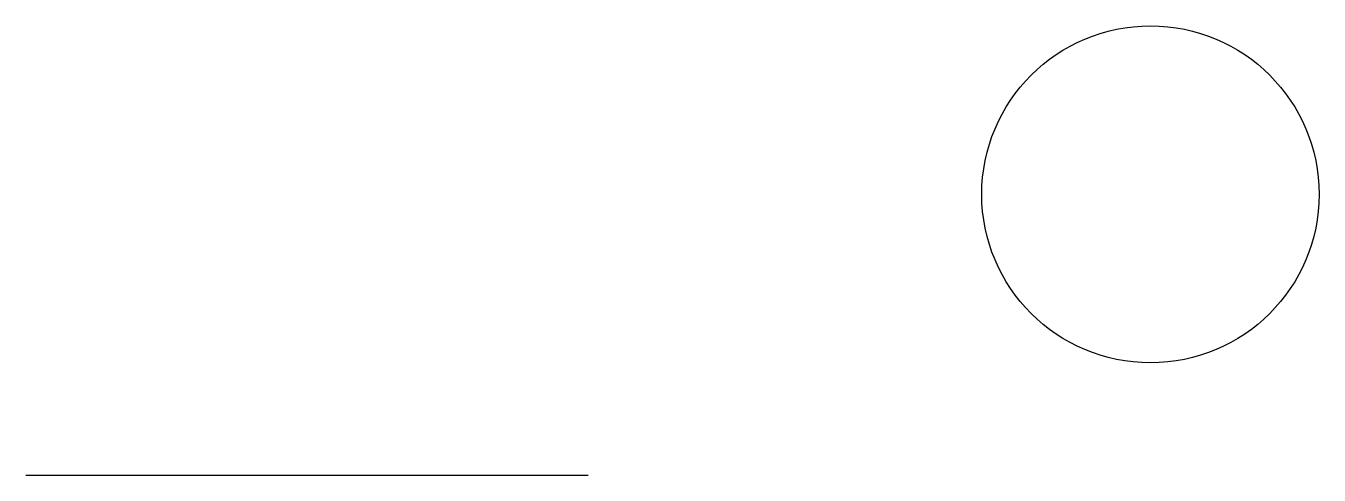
# Model space of a CAD drawing. Extents: x 0 to 23, y 0 to 8.
import ezdxf

# ---------------------------------------------------------------- set-up
doc = ezdxf.new("R2010")
doc.units = 0
doc.layers.add('GEN', color=7, linetype='Continuous')

msp = doc.modelspace()

# ---------------------------------------------------------------- linework, layer by layer
at = {"layer": 'GEN'}
msp.add_line((0, 0), (10, 0), dxfattribs=at)
msp.add_circle((20, 5), 3, dxfattribs=at)

doc.saveas('drawing.dxf')
